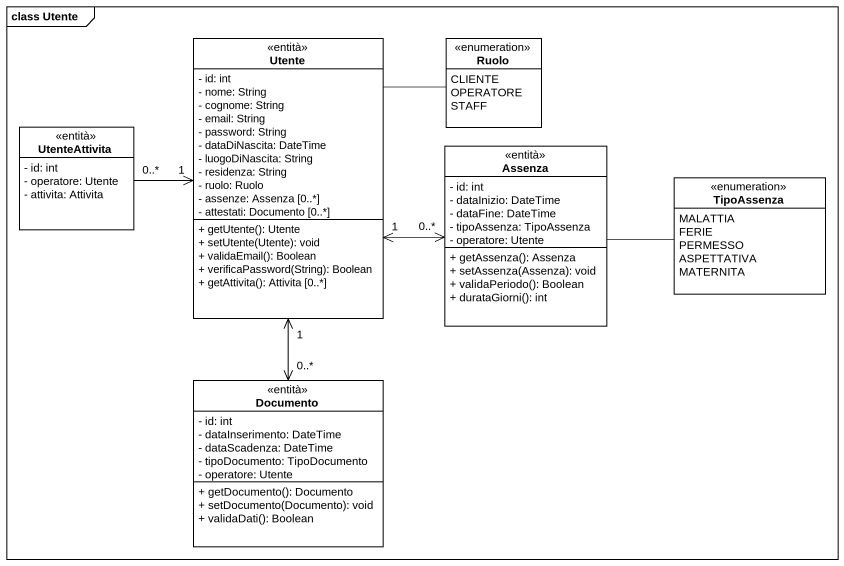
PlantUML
@startuml
mainframe class Utente
hide circle
hide empty members
skinparam classAttributeIconSize 0
class Utente <<entità>> {
  - id: int
  - nome: String
  - cognome: String
  - email: String
  - password: String
  - dataDiNascita: DateTime
  - luogoDiNascita: String
  - residenza: String
  - ruolo: Ruolo
  - assenze: Assenza [0..*]
  - attestati: Documento [0..*]
  + getUtente(): Utente
  + setUtente(Utente): void
  + validaEmail(): Boolean
  + verificaPassword(String): Boolean
  + getAttivita(): Attivita [0..*]
}
enum Ruolo {
  CLIENTE
  OPERATORE
  STAFF
}
class UtenteAttivita <<entità>> {
  - id: int
  - operatore: Utente
  - attivita: Attivita
}
class Assenza <<entità>> {
  - id: int
  - dataInizio: DateTime
  - dataFine: DateTime
  - tipoAssenza: TipoAssenza
  - operatore: Utente
  + getAssenza(): Assenza
  + setAssenza(Assenza): void
  + validaPeriodo(): Boolean
  + durataGiorni(): int
}
enum TipoAssenza {
  MALATTIA
  FERIE
  PERMESSO
  ASPETTATIVA
  MATERNITA
}
class Documento <<entità>> {
  - id: int
  - dataInserimento: DateTime
  - dataScadenza: DateTime
  - tipoDocumento: TipoDocumento
  - operatore: Utente
  + getDocumento(): Documento
  + setDocumento(Documento): void
  + validaDati(): Boolean
}
Utente -right- Ruolo
UtenteAttivita "0..*" -right-> "1" Utente
Assenza "0..*" <-left-> "1" Utente
Assenza -right- TipoAssenza
Documento "0..*" <-up-> "1" Utente
@enduml
